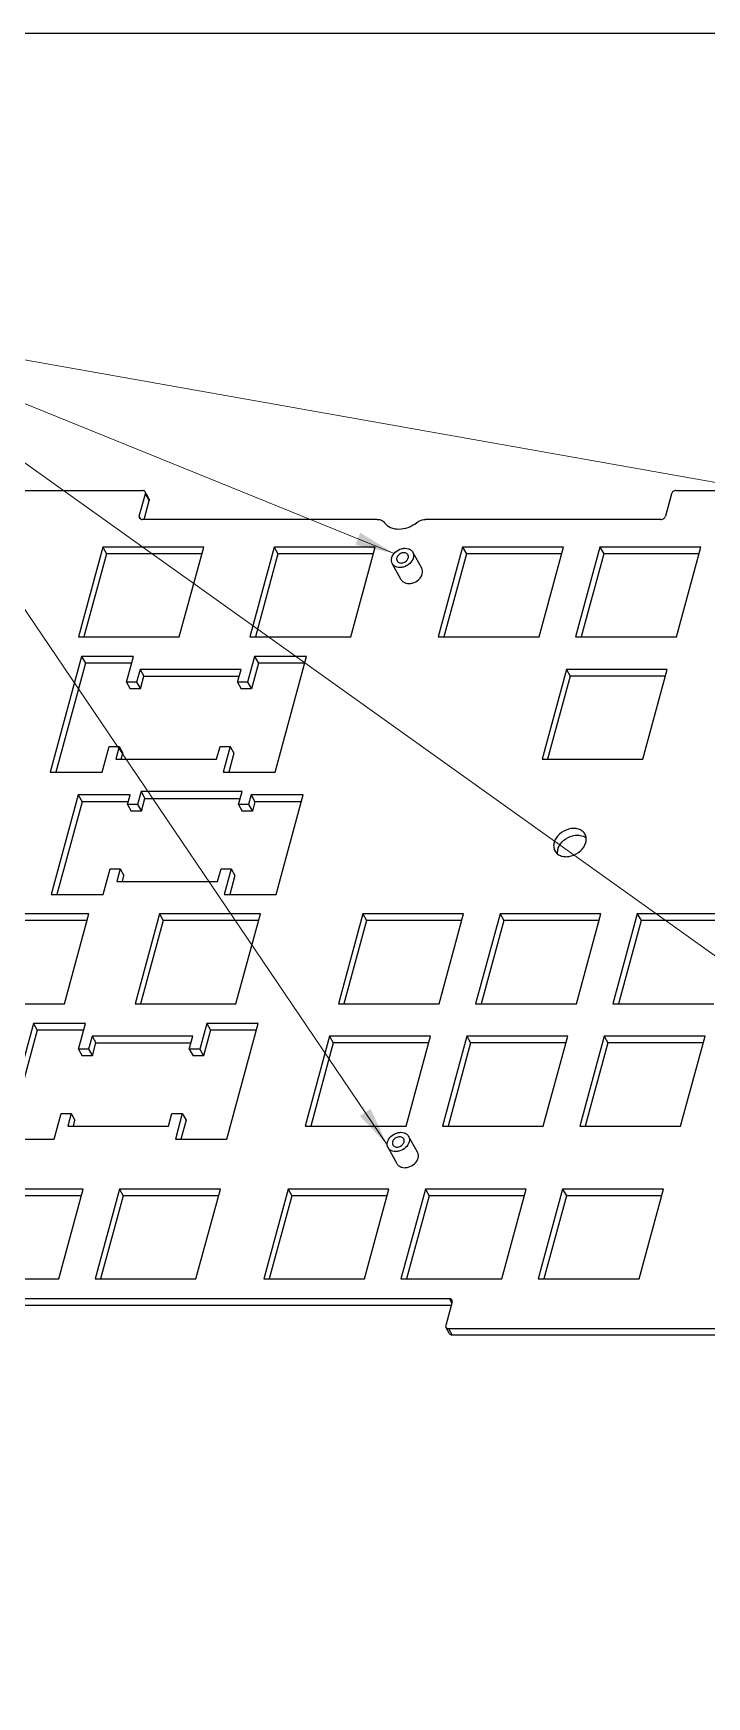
# Model space of a CAD drawing. Header units: millimetres. Extents: x 2158 to 4802, y -120 to 609.
# Drawn here: x 4455.7 to 4541.8, y 396.5 to 609 of the extents above; entities that cross this region are included whole.
import ezdxf

# ---------------------------------------------------------------- set-up
doc = ezdxf.new("R2010")
doc.units = ezdxf.units.MM
doc.header["$LTSCALE"] = 30.734
doc.layers.get('0').update_dxf_attribs({"linetype": 'CONTINUOUS'})
doc.layers.add('dim', color=82, linetype='CONTINUOUS', lineweight=9)
doc.styles.get("Standard").update_dxf_attribs({"font": 'txt', "width": 0.85})
doc.dimstyles.new('YanXiu', dxfattribs={"dimscale": 2.5, "dimtxt": 3, "dimasz": 2, "dimexe": 0.66, "dimexo": 0.66, "dimgap": 0.66, "dimtad": 0, "dimdsep": 46, "dimtxsty": 'STANDARD', "dimcen": 0, "dimclrd": 3, "dimclre": 6, "dimclrt": 3, "dimazin": 2, "dimtm": 1e-09, "dimtfac": 1, "dimtofl": 0, "dimtmove": 0, "dimatfit": 3, "dimfxl": 1, "dimlwd": 5, "dimlwe": 5, "dimarcsym": 0})

msp = doc.modelspace()

# ---------------------------------------------------------------- linework, layer by layer
at = {"color": 7, "linetype": 'Continuous'}
for p, q in [((4410.73419, 550.61263), (4469.6821, 550.61263)), ((4537.84475, 550.61263), (4596.79266, 550.61263)), ((4469.25166, 547.33158), (4470.03125, 550.2025)), ((4469.8551, 546.93138), (4470.51039, 549.34452)), ((4470.51039, 549.34452), (4470.03125, 550.2025)), ((4470.4864, 549.5883), (4470.11675, 550.25024)), ((4537.27285, 550.2025), (4536.49325, 547.33158)), ((4469.46073, 546.95719), (4469.25166, 547.33158)), ((4499.67241, 546.92145), (4469.60082, 546.92145)), ((4535.92135, 546.92145), (4505.85083, 546.92145)), ((4464.59049, 543.38747), (4461.4721, 531.90379)), ((4465.06963, 542.52949), (4462.18422, 531.90379)), ((4477.48534, 543.38747), (4464.59049, 543.38747)), ((4464.59049, 543.38747), (4465.06963, 542.52949)), ((4477.25236, 542.52949), (4465.06963, 542.52949)), ((4474.36695, 531.90379), (4477.48534, 543.38747)), ((4486.49332, 543.38747), (4483.37493, 531.90379)), ((4486.97246, 542.52949), (4484.08705, 531.90379)), ((4499.38817, 543.38747), (4486.49332, 543.38747)), ((4486.49332, 543.38747), (4486.97246, 542.52949)), ((4499.15519, 542.52949), (4486.97246, 542.52949)), ((4496.26978, 531.90379), (4499.38817, 543.38747)), ((4505.35502, 540.68069), (4504.20508, 542.73985)), ((4510.57907, 543.38747), (4507.46067, 531.90379)), ((4511.0582, 542.52949), (4508.1728, 531.90379)), ((4523.47392, 543.38747), (4510.57907, 543.38747)), ((4510.57907, 543.38747), (4511.0582, 542.52949)), ((4523.24094, 542.52949), (4511.0582, 542.52949)), ((4520.35553, 531.90379), (4523.47392, 543.38747)), ((4528.12528, 543.38747), (4525.00689, 531.90379)), ((4528.60442, 542.52949), (4525.71901, 531.90379)), ((4541.02013, 543.38747), (4528.12528, 543.38747)), ((4528.12528, 543.38747), (4528.60442, 542.52949)), ((4540.78715, 542.52949), (4528.60442, 542.52949)), ((4537.90174, 531.90379), (4541.02013, 543.38747)), ((4502.73577, 539.21798), (4501.58584, 541.27713)), ((4461.4721, 531.90379), (4474.36695, 531.90379)), ((4483.37493, 531.90379), (4496.26978, 531.90379)), ((4507.46067, 531.90379), (4520.35553, 531.90379)), ((4525.00689, 531.90379), (4537.90174, 531.90379)), ((4461.88419, 529.40199), (4457.87483, 514.63726)), ((4468.51583, 529.40199), (4461.88419, 529.40199)), ((4461.88419, 529.40199), (4462.36333, 528.54401)), ((4467.62486, 526.12094), (4468.51583, 529.40199)), ((4483.98966, 529.40199), (4483.09869, 526.12094)), ((4490.6213, 529.40199), (4483.98966, 529.40199)), ((4483.98966, 529.40199), (4484.46879, 528.54401)), ((4486.61193, 514.63726), (4490.6213, 529.40199)), ((4462.36333, 528.54401), (4458.58695, 514.63726)), ((4468.28285, 528.54401), (4462.36333, 528.54401)), ((4469.35983, 527.76147), (4468.91435, 526.12094)), ((4482.25469, 527.76147), (4469.35983, 527.76147)), ((4469.35983, 527.76147), (4469.83897, 526.90349)), ((4481.8092, 526.12094), (4482.25469, 527.76147)), ((4484.46879, 528.54401), (4483.57783, 525.26296)), ((4490.38831, 528.54401), (4484.46879, 528.54401)), ((4523.8452, 527.76147), (4520.7268, 516.27779)), ((4536.74005, 527.76147), (4523.8452, 527.76147)), ((4523.8452, 527.76147), (4524.32433, 526.90349)), ((4533.62166, 516.27779), (4536.74005, 527.76147)), ((4468.91435, 526.12094), (4467.62486, 526.12094)), ((4467.62486, 526.12094), (4468.104, 525.26296)), ((4469.39349, 525.26296), (4468.104, 525.26296)), ((4468.91435, 526.12094), (4469.39349, 525.26296)), ((4469.39349, 525.26296), (4469.83897, 526.90349)), ((4469.83897, 526.90349), (4482.0217, 526.90349)), ((4483.09869, 526.12094), (4481.8092, 526.12094)), ((4481.8092, 526.12094), (4482.28834, 525.26296)), ((4483.57783, 525.26296), (4482.28834, 525.26296)), ((4483.09869, 526.12094), (4483.57783, 525.26296)), ((4524.32433, 526.90349), (4521.43893, 516.27779)), ((4536.50706, 526.90349), (4524.32433, 526.90349)), ((4464.50647, 514.63726), (4465.39744, 517.91831)), ((4465.39744, 517.91831), (4466.68693, 517.91831)), ((4466.68693, 517.91831), (4466.24144, 516.27779)), ((4466.68693, 517.91831), (4467.16606, 517.06033)), ((4466.95356, 516.27779), (4467.16606, 517.06033)), ((4479.13629, 516.27779), (4479.58178, 517.91831)), ((4479.58178, 517.91831), (4480.87126, 517.91831)), ((4480.87126, 517.91831), (4479.9803, 514.63726)), ((4481.3504, 517.06033), (4480.69242, 514.63726)), ((4480.87126, 517.91831), (4481.3504, 517.06033)), ((4457.87483, 514.63726), (4464.50647, 514.63726)), ((4466.24144, 516.27779), (4479.13629, 516.27779)), ((4479.9803, 514.63726), (4486.61193, 514.63726)), ((4520.7268, 516.27779), (4533.62166, 516.27779)), ((4461.4558, 511.71303), (4458.00329, 498.99896)), ((4461.93493, 510.85505), (4458.71541, 498.99896)), ((4468.08743, 511.71303), (4461.4558, 511.71303)), ((4461.4558, 511.71303), (4461.93493, 510.85505)), ((4467.85445, 510.85505), (4461.93493, 510.85505)), ((4467.75332, 510.48263), (4468.08743, 511.71303)), ((4469.04281, 510.48263), (4467.75332, 510.48263)), ((4467.75332, 510.48263), (4468.23246, 509.62465)), ((4469.49163, 512.13546), (4469.04281, 510.48263)), ((4469.04281, 510.48263), (4469.52194, 509.62465)), ((4482.38649, 512.13546), (4469.49163, 512.13546)), ((4469.49163, 512.13546), (4469.97077, 511.27748)), ((4469.52194, 509.62465), (4469.97077, 511.27748)), ((4469.97077, 511.27748), (4482.1535, 511.27748)), ((4481.93766, 510.48263), (4482.38649, 512.13546)), ((4483.22715, 510.48263), (4481.93766, 510.48263)), ((4481.93766, 510.48263), (4482.4168, 509.62465)), ((4483.56126, 511.71303), (4483.22715, 510.48263)), ((4483.22715, 510.48263), (4483.70628, 509.62465)), ((4490.1929, 511.71303), (4483.56126, 511.71303)), ((4483.56126, 511.71303), (4484.0404, 510.85505)), ((4484.0404, 510.85505), (4483.70628, 509.62465)), ((4489.95991, 510.85505), (4484.0404, 510.85505)), ((4486.74039, 498.99896), (4490.1929, 511.71303)), ((4469.52194, 509.62465), (4468.23246, 509.62465)), ((4483.70628, 509.62465), (4482.4168, 509.62465)), ((4464.63493, 498.99896), (4465.5259, 502.28001)), ((4465.5259, 502.28001), (4466.81538, 502.28001)), ((4466.81538, 502.28001), (4466.37324, 500.65179)), ((4466.81538, 502.28001), (4467.29452, 501.42203)), ((4479.26809, 500.65179), (4479.71024, 502.28001)), ((4479.71024, 502.28001), (4480.99972, 502.28001)), ((4480.99972, 502.28001), (4480.10875, 498.99896)), ((4480.99972, 502.28001), (4481.47886, 501.42203)), ((4466.37324, 500.65179), (4479.26809, 500.65179)), ((4467.08536, 500.65179), (4467.29452, 501.42203)), ((4481.47886, 501.42203), (4480.82088, 498.99896)), ((4458.00329, 498.99896), (4464.63493, 498.99896)), ((4480.10875, 498.99896), (4486.74039, 498.99896)), ((4462.80758, 496.50946), (4449.91273, 496.50946)), ((4462.5746, 495.65148), (4450.39186, 495.65148)), ((4459.68919, 485.02578), (4462.80758, 496.50946)), ((4471.83398, 496.50946), (4468.71559, 485.02578)), ((4472.31312, 495.65148), (4469.42771, 485.02578)), ((4484.72883, 496.50946), (4471.83398, 496.50946)), ((4471.83398, 496.50946), (4472.31312, 495.65148)), ((4484.49585, 495.65148), (4472.31312, 495.65148)), ((4481.61044, 485.02578), (4484.72883, 496.50946)), ((4497.8125, 496.50946), (4494.69411, 485.02578)), ((4498.29164, 495.65148), (4495.40623, 485.02578)), ((4510.70736, 496.50946), (4497.8125, 496.50946)), ((4497.8125, 496.50946), (4498.29164, 495.65148)), ((4510.47437, 495.65148), (4498.29164, 495.65148)), ((4507.58897, 485.02578), (4510.70736, 496.50946)), ((4515.35872, 496.50946), (4512.24032, 485.02578)), ((4515.83785, 495.65148), (4512.95245, 485.02578)), ((4528.25357, 496.50946), (4515.35872, 496.50946)), ((4515.35872, 496.50946), (4515.83785, 495.65148)), ((4528.02058, 495.65148), (4515.83785, 495.65148)), ((4525.13518, 485.02578), (4528.25357, 496.50946)), ((4532.90493, 496.50946), (4529.78654, 485.02578)), ((4533.38407, 495.65148), (4530.49866, 485.02578)), ((4545.79978, 496.50946), (4532.90493, 496.50946)), ((4532.90493, 496.50946), (4533.38407, 495.65148)), ((4545.5668, 495.65148), (4533.38407, 495.65148)), ((4446.79434, 485.02578), (4459.68919, 485.02578)), ((4468.71559, 485.02578), (4481.61044, 485.02578)), ((4494.69411, 485.02578), (4507.58897, 485.02578)), ((4512.24032, 485.02578), (4525.13518, 485.02578)), ((4529.78654, 485.02578), (4542.68139, 485.02578)), ((4455.73672, 482.51168), (4451.72736, 467.74695)), ((4462.36836, 482.51168), (4455.73672, 482.51168)), ((4455.73672, 482.51168), (4456.21586, 481.6537)), ((4461.47739, 479.23063), (4462.36836, 482.51168)), ((4477.8683, 482.51168), (4476.97733, 479.23063)), ((4484.4477, 482.51168), (4477.8683, 482.51168)), ((4477.8683, 482.51168), (4478.34744, 481.6537)), ((4480.43834, 467.74695), (4484.4477, 482.51168)), ((4456.21586, 481.6537), (4452.43948, 467.74695)), ((4462.13537, 481.6537), (4456.21586, 481.6537)), ((4463.22951, 480.88346), (4462.78069, 479.23063)), ((4476.09674, 480.88346), (4463.22951, 480.88346)), ((4463.22951, 480.88346), (4463.70865, 480.02547)), ((4475.64791, 479.23063), (4476.09674, 480.88346)), ((4478.34744, 481.6537), (4477.45647, 478.37265)), ((4484.21471, 481.6537), (4478.34744, 481.6537)), ((4493.56926, 480.88346), (4490.45087, 469.39978)), ((4506.46412, 480.88346), (4493.56926, 480.88346)), ((4493.56926, 480.88346), (4494.0484, 480.02547)), ((4503.34573, 469.39978), (4506.46412, 480.88346)), ((4511.11548, 480.88346), (4507.99708, 469.39978)), ((4524.01033, 480.88346), (4511.11548, 480.88346)), ((4511.11548, 480.88346), (4511.59461, 480.02547)), ((4520.89194, 469.39978), (4524.01033, 480.88346)), ((4528.66169, 480.88346), (4525.5433, 469.39978)), ((4541.55654, 480.88346), (4528.66169, 480.88346)), ((4528.66169, 480.88346), (4529.14083, 480.02547)), ((4538.43815, 469.39978), (4541.55654, 480.88346)), ((4462.78069, 479.23063), (4461.47739, 479.23063)), ((4461.47739, 479.23063), (4461.95653, 478.37265)), ((4463.25983, 478.37265), (4461.95653, 478.37265)), ((4462.78069, 479.23063), (4463.25983, 478.37265)), ((4463.25983, 478.37265), (4463.70865, 480.02547)), ((4463.70865, 480.02547), (4475.86375, 480.02547)), ((4476.97733, 479.23063), (4475.64791, 479.23063)), ((4475.64791, 479.23063), (4476.12705, 478.37265)), ((4477.45647, 478.37265), (4476.12705, 478.37265)), ((4476.97733, 479.23063), (4477.45647, 478.37265)), ((4494.0484, 480.02547), (4491.16299, 469.39978)), ((4506.23113, 480.02547), (4494.0484, 480.02547)), ((4511.59461, 480.02547), (4508.70921, 469.39978)), ((4523.77735, 480.02547), (4511.59461, 480.02547)), ((4529.14083, 480.02547), (4526.25542, 469.39978)), ((4541.32356, 480.02547), (4529.14083, 480.02547)), ((4458.359, 467.74695), (4459.24997, 471.028)), ((4459.24997, 471.028), (4460.55327, 471.028)), ((4460.55327, 471.028), (4460.11112, 469.39978)), ((4460.55327, 471.028), (4461.0324, 470.17002)), ((4460.82325, 469.39978), (4461.0324, 470.17002)), ((4472.97835, 469.39978), (4473.42049, 471.028)), ((4473.42049, 471.028), (4474.74991, 471.028)), ((4474.74991, 471.028), (4473.85894, 467.74695)), ((4475.22905, 470.17002), (4474.57107, 467.74695)), ((4474.74991, 471.028), (4475.22905, 470.17002)), ((4451.72736, 467.74695), (4458.359, 467.74695)), ((4460.11112, 469.39978), (4472.97835, 469.39978)), ((4473.85894, 467.74695), (4480.43834, 467.74695)), ((4490.45087, 469.39978), (4503.34573, 469.39978)), ((4504.81261, 466.04898), (4503.66268, 468.10813)), ((4507.99708, 469.39978), (4520.89194, 469.39978)), ((4525.5433, 469.39978), (4538.43815, 469.39978)), ((4502.19336, 464.58626), (4501.04343, 466.64541)), ((4462.06879, 461.36256), (4449.17393, 461.36256)), ((4458.95039, 449.87888), (4462.06879, 461.36256)), ((4466.72014, 461.36256), (4463.60175, 449.87888)), ((4479.615, 461.36256), (4466.72014, 461.36256)), ((4466.72014, 461.36256), (4467.19928, 460.50458)), ((4476.49661, 449.87888), (4479.615, 461.36256)), ((4488.26859, 461.36256), (4485.1502, 449.87888)), ((4501.16344, 461.36256), (4488.26859, 461.36256)), ((4488.26859, 461.36256), (4488.74773, 460.50458)), ((4498.04505, 449.87888), (4501.16344, 461.36256)), ((4505.8148, 461.36256), (4502.69641, 449.87888)), ((4518.70966, 461.36256), (4505.8148, 461.36256)), ((4505.8148, 461.36256), (4506.29394, 460.50458)), ((4515.59126, 449.87888), (4518.70966, 461.36256)), ((4523.36101, 461.36256), (4520.24262, 449.87888)), ((4536.25587, 461.36256), (4523.36101, 461.36256)), ((4523.36101, 461.36256), (4523.84015, 460.50458)), ((4533.13748, 449.87888), (4536.25587, 461.36256)), ((4461.8358, 460.50458), (4449.65307, 460.50458)), ((4467.19928, 460.50458), (4464.31387, 449.87888)), ((4479.38201, 460.50458), (4467.19928, 460.50458)), ((4488.74773, 460.50458), (4485.86232, 449.87888)), ((4500.93046, 460.50458), (4488.74773, 460.50458)), ((4506.29394, 460.50458), (4503.40853, 449.87888)), ((4518.47667, 460.50458), (4506.29394, 460.50458)), ((4523.84015, 460.50458), (4520.95474, 449.87888)), ((4536.02288, 460.50458), (4523.84015, 460.50458)), ((4446.05554, 449.87888), (4458.95039, 449.87888)), ((4463.60175, 449.87888), (4476.49661, 449.87888)), ((4485.1502, 449.87888), (4498.04505, 449.87888)), ((4502.69641, 449.87888), (4515.59126, 449.87888)), ((4520.24262, 449.87888), (4533.13748, 449.87888)), ((4442.56279, 447.35216), (4508.88332, 447.35216)), ((4509.11087, 446.49418), (4443.04192, 446.49418)), ((4509.23248, 446.94203), (4508.41798, 443.94256)), ((4509.19318, 446.79731), (4508.88332, 447.35216)), ((4508.9211, 442.84079), (4508.44196, 443.69877)), ((4508.76713, 443.53243), (4567.80714, 443.53243)), ((4508.76713, 443.53243), (4509.24627, 442.67445)), ((4568.28628, 442.67445), (4509.24627, 442.67445))]:
    msp.add_line(p, q, dxfattribs=at)
msp.add_lwpolyline([(3480.31401, 609.0399), (4802.17855, 609.0399), (4802.17855, -120.35237), (3480.31401, -120.35237)], close=True)
for centre, radius, start, end in [((4523.47641, 505.17139), 1.26065, 205.9218019, 209.2406779), ((4524.37103, 504.32962), 1.68085, 164.7603645, 172.9669508), ((4508.96155, 447.04808), 0.28282, 20.4936817, 28.9723777)]:
    msp.add_arc(centre, radius, start, end, dxfattribs=at)
for points, knots in [([(4469.89755, 550.55762), (4469.8503, 550.58572), (4469.77614, 550.60823), (4469.70172, 550.61263), (4469.6821, 550.61263)], [0, 0, 0, 0, 0.1649295662, 0.2237890263, 0.2237890263, 0.2237890263, 0.2237890263]), ([(4537.84475, 550.61263), (4537.71879, 550.61263), (4537.47126, 550.52666), (4537.30432, 550.31837), (4537.27285, 550.2025)], [0, 0, 0, 0, 0.3778934714, 0.7380960023, 0.7380960023, 0.7380960023, 0.7380960023]), ([(4470.03125, 550.2025), (4470.03696, 550.22353), (4470.05213, 550.3046), (4470.03717, 550.3924), (4470.00777, 550.44551)], [0, 0, 0, 0, 0.065368749, 0.2474641841, 0.2474641841, 0.2474641841, 0.2474641841]), ([(4470.4869, 549.58753), (4470.5163, 549.53442), (4470.53127, 549.44662), (4470.5161, 549.36555), (4470.51039, 549.34452)], [0, 0, 0, 0, 0.182095435, 0.247464184, 0.247464184, 0.247464184, 0.247464184]), ([(4469.25166, 547.33158), (4469.24595, 547.31055), (4469.23078, 547.22947), (4469.24575, 547.14164), (4469.27517, 547.08854)], [0, 0, 0, 0, 0.0653783673, 0.2475047169, 0.2475047169, 0.2475047169, 0.2475047169]), ([(4469.38547, 546.9764), (4469.43271, 546.94833), (4469.50682, 546.92584), (4469.58121, 546.92145), (4469.60082, 546.92145)], [0, 0, 0, 0, 0.1648406101, 0.2236659994, 0.2236659994, 0.2236659994, 0.2236659994]), ([(4499.67241, 546.92145), (4499.85776, 546.92145), (4500.21604, 546.85855), (4500.50799, 546.63186), (4500.60626, 546.49778)], [0, 0, 0, 0, 0.556041593, 1.05472508, 1.05472508, 1.05472508, 1.05472508]), ([(4500.60626, 546.49778), (4500.79796, 546.23621), (4501.37962, 545.80372), (4502.48043, 545.6231), (4503.65628, 545.85174), (4504.38285, 546.25518), (4504.70974, 546.51136)], [0, 0, 0, 0, 0.972904747, 2.059948175, 3.259488946, 4.505410742, 4.505410742, 4.505410742, 4.505410742]), ([(4504.70974, 546.51136), (4504.79181, 546.57568), (4505.13106, 546.80024), (4505.54391, 546.92145), (4505.84637, 546.92145)], [0, 0, 0, 0, 0.312837196, 1.220218508, 1.220218508, 1.220218508, 1.220218508]), ([(4535.92135, 546.92145), (4536.04731, 546.92145), (4536.29484, 547.00741), (4536.46179, 547.21571), (4536.49325, 547.33158)], [0, 0, 0, 0, 0.3778847343, 0.7380970456, 0.7380970456, 0.7380970456, 0.7380970456]), ([(4501.51387, 542.00849), (4501.58849, 542.28327), (4501.94338, 542.80134), (4502.61658, 543.17006), (4503.21048, 543.25863), (4503.62678, 543.20557), (4503.97861, 543.03423), (4504.14654, 542.84434), (4504.20459, 542.74067)], [0, 0, 0, 0, 0.854197218, 1.777824058, 2.22404535, 2.638243153, 3.017814056, 3.374253802, 3.374253802, 3.374253802, 3.374253802]), ([(4503.5939, 542.39857), (4503.53123, 542.51066), (4503.27555, 542.68992), (4502.81035, 542.66212), (4502.3885, 542.43207), (4502.19844, 542.15515), (4502.15861, 542.00849)], [0, 0, 0, 0, 0.385266757, 0.839725799, 1.332425342, 1.788324888, 1.788324888, 1.788324888, 1.788324888]), ([(4503.63231, 542.00849), (4503.6415, 542.04234), (4503.66602, 542.17251), (4503.64143, 542.31356), (4503.5939, 542.39857)], [0, 0, 0, 0, 0.1052228131, 0.397404785, 0.397404785, 0.397404785, 0.397404785]), ([(4504.20459, 542.74067), (4504.26373, 542.63504), (4504.33839, 542.38768), (4504.31084, 542.13293), (4504.27705, 542.00849)], [0, 0, 0, 0, 0.3631835912, 0.750035969, 0.750035969, 0.750035969, 0.750035969]), ([(4501.58633, 541.27631), (4501.52719, 541.38194), (4501.45253, 541.6293), (4501.48008, 541.88405), (4501.51387, 542.00849)], [0, 0, 0, 0, 0.3631835912, 0.7500359691, 0.7500359691, 0.7500359691, 0.7500359691]), ([(4504.27705, 542.00849), (4504.20244, 541.73371), (4503.84754, 541.21564), (4503.17434, 540.84692), (4502.58044, 540.75835), (4502.16414, 540.81141), (4501.81231, 540.98275), (4501.64438, 541.17264), (4501.58633, 541.27631)], [0, 0, 0, 0, 0.854197218, 1.777824058, 2.22404535, 2.638243153, 3.017814056, 3.374253802, 3.374253802, 3.374253802, 3.374253802]), ([(4502.15861, 542.00849), (4502.14942, 541.97464), (4502.1249, 541.84447), (4502.14949, 541.70342), (4502.19702, 541.61841)], [0, 0, 0, 0, 0.1052228131, 0.3974047851, 0.3974047851, 0.3974047851, 0.3974047851]), ([(4502.19702, 541.61841), (4502.25969, 541.50632), (4502.51537, 541.32706), (4502.98057, 541.35486), (4503.40242, 541.58491), (4503.59249, 541.86183), (4503.63231, 542.00849)], [0, 0, 0, 0, 0.385266757, 0.839725798, 1.332425342, 1.788324888, 1.788324888, 1.788324888, 1.788324888]), ([(4502.73624, 539.21718), (4502.79428, 539.11352), (4502.96219, 538.92364), (4503.31398, 538.75229), (4503.73026, 538.69919), (4504.32417, 538.78772), (4504.99742, 539.15644), (4505.35236, 539.67453), (4505.42698, 539.94934)], [0, 0, 0, 0, 0.356398593, 0.735943214, 1.150128266, 1.596329962, 2.520007227, 3.374277304, 3.374277304, 3.374277304, 3.374277304]), ([(4505.42698, 539.94934), (4505.46078, 540.07378), (4505.48833, 540.32852), (4505.41367, 540.57587), (4505.35454, 540.6815)], [0, 0, 0, 0, 0.3868601258, 0.750013168, 0.750013168, 0.750013168, 0.750013168]), ([(4526.21657, 506.70326), (4526.13145, 506.8553), (4525.88518, 507.13379), (4525.36922, 507.38509), (4524.75868, 507.46297), (4523.8876, 507.33314), (4522.90018, 506.79235), (4522.3796, 506.03247), (4522.27015, 505.62943)], [0, 0, 0, 0, 0.522717936, 1.079383381, 1.68685479, 2.341283944, 3.6960106, 4.948940046, 4.948940046, 4.948940046, 4.948940046]), ([(4523.09376, 505.46566), (4523.3422, 505.80198), (4524.00945, 506.34905), (4524.84432, 506.57452), (4525.25772, 506.57596)], [0, 0, 0, 0, 1.254396605, 2.494607658, 2.494607658, 2.494607658, 2.494607658]), ([(4525.25772, 506.57596), (4525.36408, 506.57633), (4525.75847, 506.551), (4526.15199, 506.40139), (4526.37729, 506.21984)], [0, 0, 0, 0, 0.319083819, 1.187135553, 1.187135553, 1.187135553, 1.187135553]), ([(4526.32282, 505.62943), (4526.37238, 505.81195), (4526.4128, 506.18557), (4526.3033, 506.54834), (4526.21657, 506.70326)], [0, 0, 0, 0, 0.567394851, 1.100019313, 1.100019313, 1.100019313, 1.100019313]), ([(4522.27015, 505.62943), (4522.22386, 505.45894), (4522.18283, 505.11134), (4522.26998, 504.76972), (4522.3426, 504.62031)], [0, 0, 0, 0, 0.529996042, 1.028380957, 1.028380957, 1.028380957, 1.028380957]), ([(4522.3764, 504.55559), (4522.46152, 504.40356), (4522.70779, 504.12507), (4523.22375, 503.87376), (4523.8343, 503.79588), (4524.70537, 503.92572), (4525.69279, 504.46651), (4526.21337, 505.22638), (4526.32282, 505.62943)], [0, 0, 0, 0, 0.522717936, 1.079383381, 1.68685479, 2.341283944, 3.6960106, 4.948940046, 4.948940046, 4.948940046, 4.948940046]), ([(4522.74929, 504.77145), (4522.76557, 504.83141), (4522.84684, 505.07783), (4522.97669, 505.30718), (4523.09376, 505.46566)], [0, 0, 0, 0, 0.1864145003, 0.7775132266, 0.7775132266, 0.7775132266, 0.7775132266]), ([(4500.97146, 467.37677), (4501.04608, 467.65155), (4501.40097, 468.16963), (4502.07417, 468.53834), (4502.66807, 468.62692), (4503.08438, 468.57385), (4503.4362, 468.40251), (4503.60414, 468.21262), (4503.66218, 468.10895)], [0, 0, 0, 0, 0.854197218, 1.777824058, 2.22404535, 2.638243153, 3.017814056, 3.374253802, 3.374253802, 3.374253802, 3.374253802]), ([(4503.05152, 467.76679), (4502.98886, 467.87891), (4502.73318, 468.05818), (4502.26797, 468.03041), (4501.84611, 467.80037), (4501.65603, 467.52343), (4501.61621, 467.37677)], [0, 0, 0, 0, 0.385328971, 0.839722726, 1.33246573, 1.788379329, 1.788379329, 1.788379329, 1.788379329]), ([(4503.0899, 467.37677), (4503.09909, 467.41061), (4503.12361, 467.54076), (4503.09904, 467.68179), (4503.05152, 467.76679)], [0, 0, 0, 0, 0.1051954145, 0.3973365639, 0.3973365639, 0.3973365639, 0.3973365639]), ([(4503.66218, 468.10895), (4503.72133, 468.00332), (4503.79599, 467.75596), (4503.76844, 467.50122), (4503.73465, 467.37677)], [0, 0, 0, 0, 0.3631835912, 0.7500359691, 0.7500359691, 0.7500359691, 0.7500359691]), ([(4501.04393, 466.64459), (4500.98479, 466.75023), (4500.91012, 466.99758), (4500.93767, 467.25233), (4500.97146, 467.37677)], [0, 0, 0, 0, 0.3631835912, 0.750035969, 0.750035969, 0.750035969, 0.750035969]), ([(4503.73465, 467.37677), (4503.66003, 467.10199), (4503.30514, 466.58392), (4502.63194, 466.2152), (4502.03804, 466.12663), (4501.62173, 466.17969), (4501.26991, 466.35103), (4501.10197, 466.54092), (4501.04393, 466.64459)], [0, 0, 0, 0, 0.854197218, 1.777824058, 2.22404535, 2.638243153, 3.017814056, 3.374253802, 3.374253802, 3.374253802, 3.374253802]), ([(4501.61621, 467.37677), (4501.60702, 467.34292), (4501.5825, 467.21276), (4501.60709, 467.0717), (4501.65462, 466.98669)], [0, 0, 0, 0, 0.1052228131, 0.397404785, 0.397404785, 0.397404785, 0.397404785]), ([(4501.65462, 466.98669), (4501.71729, 466.8746), (4501.97296, 466.69534), (4502.43817, 466.72314), (4502.86002, 466.9532), (4503.05008, 467.23012), (4503.0899, 467.37677)], [0, 0, 0, 0, 0.385266757, 0.839725798, 1.332425342, 1.788324887, 1.788324887, 1.788324887, 1.788324887]), ([(4504.88458, 465.31762), (4504.91837, 465.44207), (4504.94592, 465.6968), (4504.87127, 465.94415), (4504.81213, 466.04978)], [0, 0, 0, 0, 0.3868601259, 0.750013168, 0.750013168, 0.750013168, 0.750013168]), ([(4502.19384, 464.58546), (4502.25187, 464.4818), (4502.41979, 464.29192), (4502.77158, 464.12057), (4503.18786, 464.06747), (4503.78177, 464.156), (4504.45501, 464.52472), (4504.80996, 465.04281), (4504.88458, 465.31762)], [0, 0, 0, 0, 0.356398593, 0.735943214, 1.150128266, 1.596329962, 2.520007227, 3.374277304, 3.374277304, 3.374277304, 3.374277304]), ([(4509.20897, 447.18508), (4509.1801, 447.23721), (4509.07984, 447.32801), (4508.95023, 447.35216), (4508.88332, 447.35216)], [0, 0, 0, 0, 0.1787847893, 0.3795122061, 0.3795122061, 0.3795122061, 0.3795122061]), ([(4508.41798, 443.94256), (4508.41227, 443.92153), (4508.3971, 443.84046), (4508.41206, 443.75266), (4508.44146, 443.69955)], [0, 0, 0, 0, 0.065368749, 0.2474641841, 0.2474641841, 0.2474641841, 0.2474641841]), ([(4508.44146, 443.69955), (4508.47033, 443.64741), (4508.57059, 443.55658), (4508.70022, 443.53243), (4508.76713, 443.53243)], [0, 0, 0, 0, 0.1788059735, 0.3795522467, 0.3795522467, 0.3795522467, 0.3795522467]), ([(4509.24627, 442.67445), (4509.17936, 442.67445), (4509.04973, 442.6986), (4508.94947, 442.78943), (4508.9206, 442.84157)], [0, 0, 0, 0, 0.2007462732, 0.3795522467, 0.3795522467, 0.3795522467, 0.3795522467])]:
    msp.add_open_spline(points, degree=3, knots=knots, dxfattribs=at)
for points in [[(4470.00777, 550.44551), (4469.98238, 550.49135), (4469.94259, 550.53083), (4469.89755, 550.55762)], [(4469.27517, 547.08854), (4469.30057, 547.04267), (4469.3404, 547.00318), (4469.38547, 546.9764)], [(4522.69862, 504.19946), (4522.68721, 504.31087), (4522.68923, 504.42426), (4522.70283, 504.53543)], [(4509.23248, 446.94203), (4509.2504, 447.00803), (4509.2504, 447.08304), (4509.22647, 447.1471)]]:
    msp.add_open_spline(points, degree=3, dxfattribs=at)

# ---------------------------------------------------------------- leaders
at = {"layer": 'dim'}
for points in [[(4597.08322, 542.00849), (4430.00904, 571.68771)], [(4576.17224, 467.37677), (4430.00904, 571.68771)], [(4501.81975, 542.57082), (4430.00904, 571.68771)], [(4500.93536, 467.0031), (4430.00904, 571.68771)]]:
    msp.add_leader(points, dimstyle='YanXiu', override={"dimtxt": 2.5, "dimexe": 0.49975, "dimexo": 0.49975, "dimgap": 0.49975, "dimtad": 0}, dxfattribs=at)

doc.saveas('drawing.dxf')
